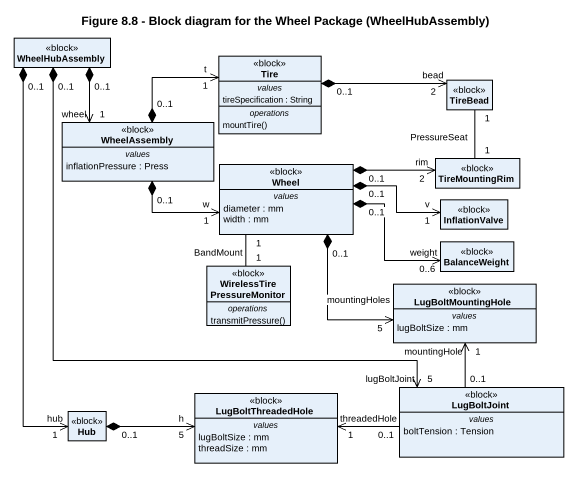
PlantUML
@startuml
title Figure 8.8 - Block diagram for the Wheel Package (WheelHubAssembly)
hide circle
hide empty members
class WheelHubAssembly <<block>>
class Tire <<block>> {
  -- values --
  tireSpecification : String
  -- operations --
  mountTire()
}
class TireBead <<block>>
class WheelAssembly <<block>> {
  -- values --
  inflationPressure : Press
}
class Wheel <<block>> {
  -- values --
  diameter : mm
  width : mm
}
class TireMountingRim <<block>>
class InflationValve <<block>>
class BalanceWeight <<block>>
class "WirelessTire PressureMonitor" as WirelessTire_PressureMonitor <<block>> {
  -- operations --
  transmitPressure()
}
class LugBoltMountingHole <<block>> {
  -- values --
  lugBoltSize : mm
}
class LugBoltThreadedHole <<block>> {
  -- values --
  lugBoltSize : mm
  threadSize : mm
}
class LugBoltJoint <<block>> {
  -- values --
  boltTension : Tension
}
class Hub <<block>>
WheelHubAssembly "0..1" *--> "5\nlugBoltJoint" LugBoltJoint
Tire "0..1" *-right-> "2\nbead" TireBead
Tire "t\n1" <-left-* "0..1" WheelAssembly
TireBead "1" -- "1" TireMountingRim : PressureSeat
WheelAssembly "wheel\n1" <-up-* "0..1" WheelHubAssembly
Wheel "w\n1" <-left-* "0..1" WheelAssembly
Wheel "0..1" *-right-> "2\nrim" TireMountingRim
Wheel "0..1" *-right-> "v\n1" InflationValve
Wheel "0..1" *-right-> "weight\n0..6" BalanceWeight
Wheel "1" -- "1" WirelessTire_PressureMonitor : BandMount
LugBoltMountingHole "mountingHoles\n5" <-up-* "0..1" Wheel
LugBoltThreadedHole "h\n5" <-left-* "0..1" Hub
LugBoltJoint "0..1" -up-> "1\nmountingHole" LugBoltMountingHole
LugBoltJoint "0..1" -left-> "1\nthreadedHole" LugBoltThreadedHole
Hub "hub\n1" <-up-* "0..1" WheelHubAssembly
@enduml
